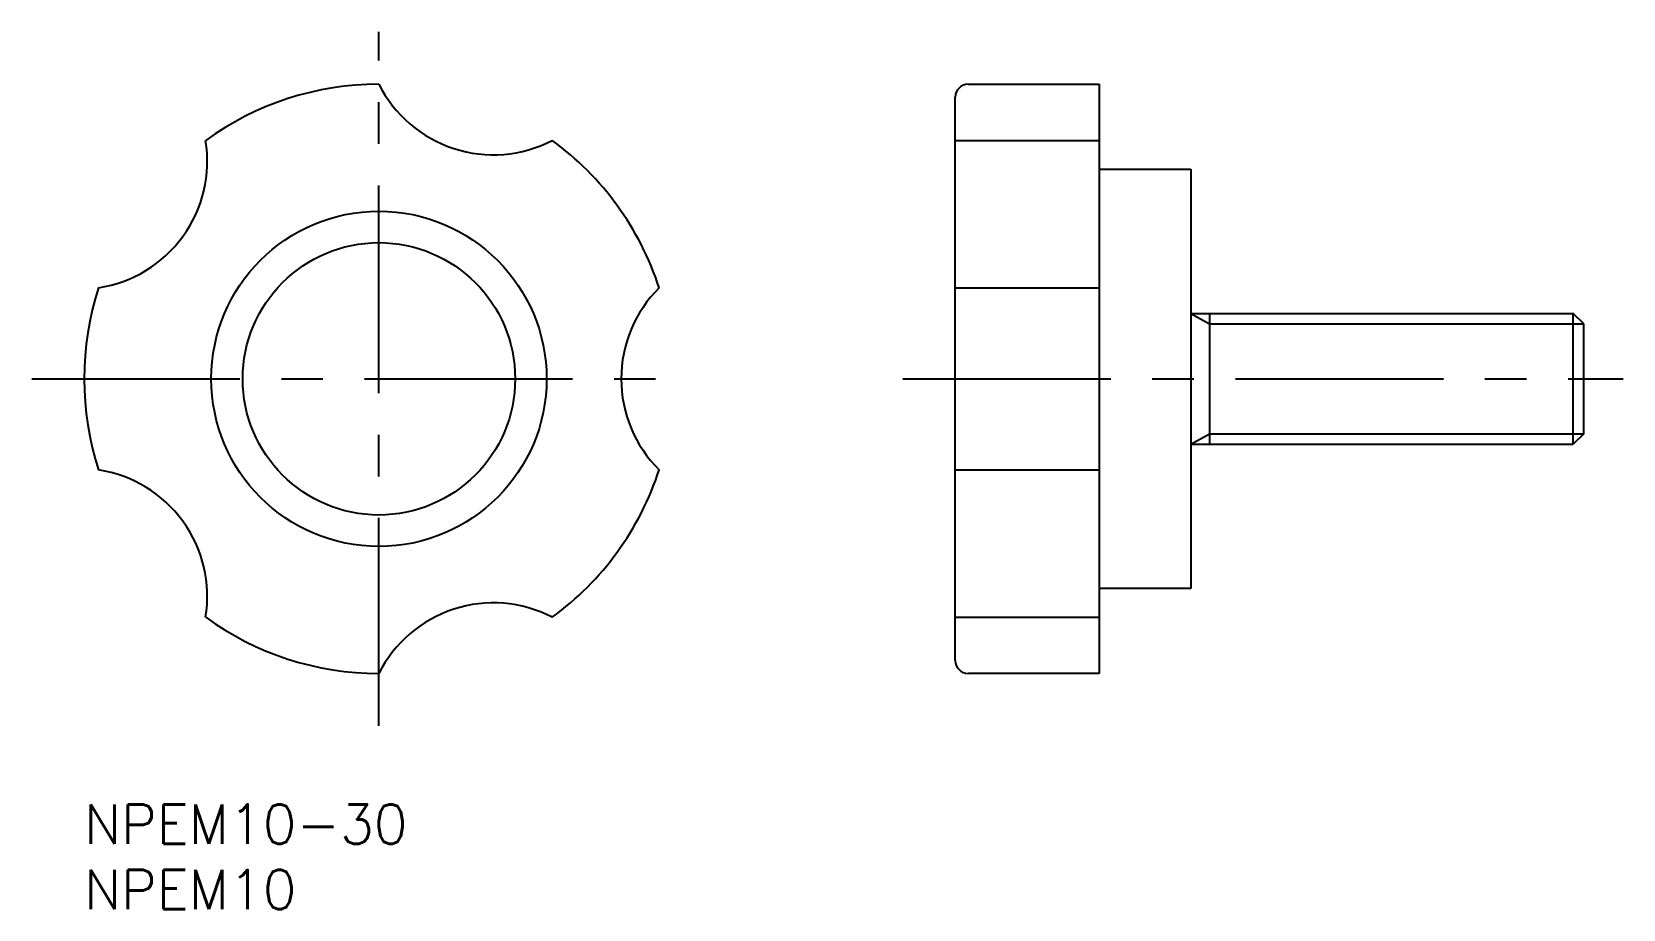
# Model space of a CAD drawing. Extents: x -4 to 118, y -8 to 59.
import ezdxf

# ---------------------------------------------------------------- set-up
doc = ezdxf.new("R2010")
doc.units = 0
doc.header["$LTSCALE"] = 0.5
doc.linetypes.add('CENTER', pattern=[50.8, 31.75, -6.35, 6.35, -6.35])
for name, color, linetype in [('MSM_CENTER', 1, 'CENTER'), ('MSM_CONTINUOUS', 7, 'CONTINUOUS'), ('MSM_NARROW', 5, 'CONTINUOUS'), ('MSM_PART_NUMBER', 7, 'CONTINUOUS')]:
    doc.layers.add(name, color=color, linetype=linetype)
doc.styles.get("Standard").update_dxf_attribs({"font": 'txt.shx', "height": 3, "bigfont": 'bigfont.shx'})

# ---------------------------------------------------------------- blocks, each defined once
blk = doc.blocks.new('*U3')
at = {"layer": 'MSM_PART_NUMBER'}
blk.add_text('NPEM10-30', height=3, dxfattribs=at).set_placement((0, -3))
blk = doc.blocks.new('*U4')
at = {"layer": 'MSM_PART_NUMBER'}
blk.add_text('NPEM10', height=3, dxfattribs=at).set_placement((0, -8))

msp = doc.modelspace()

# ---------------------------------------------------------------- linework, layer by layer
at = {"layer": 'MSM_CENTER'}
for p, q in [((22.5, 6), (22.5, 59)), ((-4, 32.5), (45, 32.5)), ((62.5, 32.5), (117.5, 32.5))]:
    msp.add_line(p, q, dxfattribs=at)
at = {"layer": 'MSM_CONTINUOUS'}
for p, q in [((67.5, 55), (77.5, 55)), ((77.5, 55), (77.5, 10)), ((66.5, 11), (66.5, 54)), ((66.5, 50.7), (77.5, 50.7)), ((77.5, 48.5), (84.5, 48.5)), ((84.5, 48.5), (84.5, 16.5)), ((66.5, 39.45), (77.5, 39.45)), ((84.5, 37.5), (113.69, 37.5)), ((85.91, 37.5), (85.91, 27.5)), ((113.69, 27.5), (113.69, 37.5)), ((114.5, 36.69), (113.69, 37.5)), ((114.5, 28.31), (114.5, 36.69)), ((114.5, 28.31), (113.69, 27.5)), ((84.5, 27.5), (113.69, 27.5)), ((66.5, 25.55), (77.5, 25.55)), ((84.5, 16.5), (77.5, 16.5)), ((66.5, 14.3), (77.5, 14.3)), ((77.5, 10), (67.5, 10))]:
    msp.add_line(p, q, dxfattribs=at)
for radius in [12.8, 10.4]:
    msp.add_circle((22.5, 32.5), radius, dxfattribs=at)
for centre, radius, start, end in [((22.5, 32.5), 22.5, 90, 126), ((31.24, 59.4), 9.79, 206.7359, 297.2641), ((67.5, 54), 1, 90, 180), ((-0.39, 49.13), 9.79, 278.7359, 9.2641), ((22.5, 32.5), 22.5, 18, 54), ((22.5, 32.5), 22.5, 162, 198), ((50.79, 32.5), 9.79, 134.7359, 225.2641), ((-0.39, 15.87), 9.79, 350.7359, 81.2641), ((22.5, 32.5), 22.5, 306, 342), ((31.24, 5.6), 9.79, 62.7359, 153.2641), ((22.5, 32.5), 22.5, 234, 270), ((67.5, 11), 1, 180, 270)]:
    msp.add_arc(centre, radius, start, end, dxfattribs=at)
at = {"layer": 'MSM_NARROW'}
for p, q in [((84.5, 37.5), (85.91, 36.69)), ((85.91, 36.69), (114.5, 36.69)), ((84.5, 27.5), (85.91, 28.31)), ((85.91, 28.31), (114.5, 28.31))]:
    msp.add_line(p, q, dxfattribs=at)

# ---------------------------------------------------------------- block references
at = {"layer": 'MSM_CONTINUOUS'}
for name in ['*U3', '*U4']:
    msp.add_blockref(name, (0, 0), dxfattribs=at)

doc.saveas('drawing.dxf')
